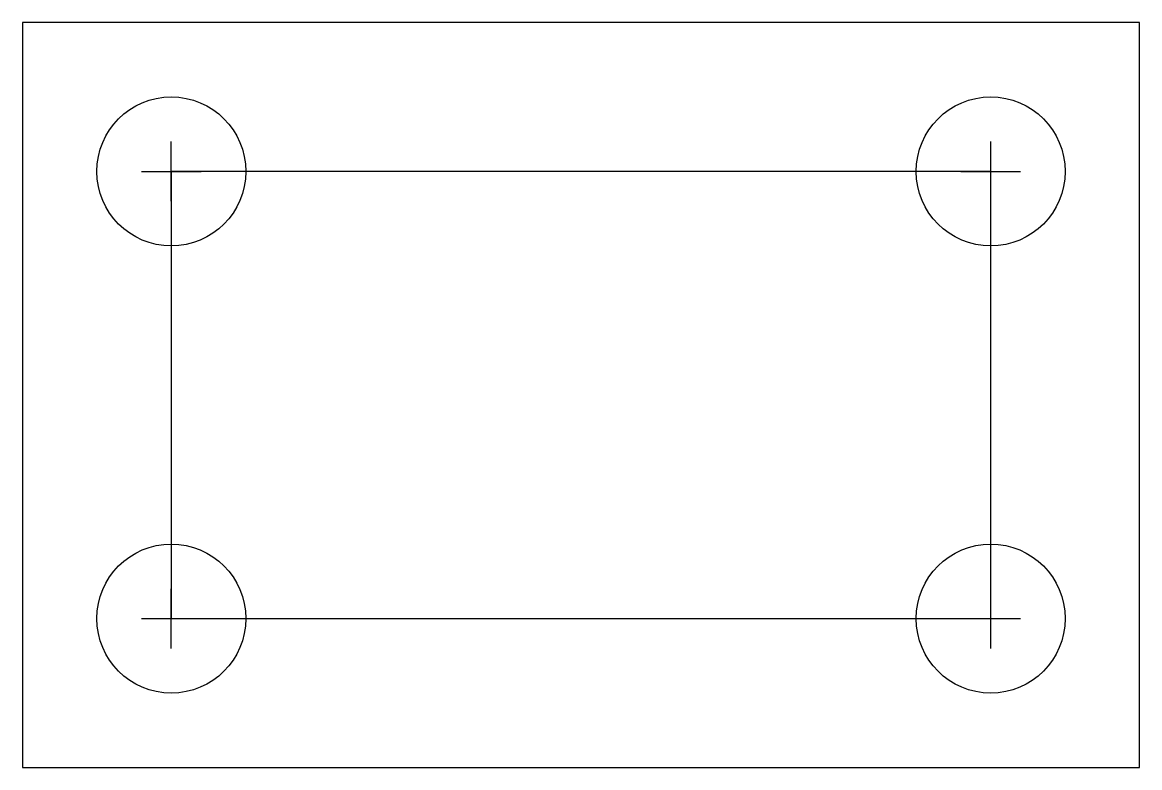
# Model space of a CAD drawing. Extents: x 0 to 150, y 0 to 100.
import ezdxf

# ---------------------------------------------------------------- set-up
doc = ezdxf.new("R2010")
doc.units = 0

msp = doc.modelspace()

# ---------------------------------------------------------------- linework, layer by layer
for p, q in [((150, 100), (0, 100)), ((0, 100), (0, 0)), ((150, 0), (150, 100)), ((20, 76), (20, 84)), ((130, 76), (130, 84)), ((16, 80), (24, 80)), ((130, 80), (20, 80)), ((20, 80), (20, 20)), ((126, 80), (134, 80)), ((130, 20), (130, 80)), ((20, 16), (20, 24)), ((130, 16), (130, 24)), ((16, 20), (24, 20)), ((20, 20), (130, 20)), ((126, 20), (134, 20)), ((0, 0), (150, 0))]:
    msp.add_line(p, q)
for centre in [(20, 80), (130, 80), (20, 20), (130, 20)]:
    msp.add_circle(centre, 10)

doc.saveas('drawing.dxf')
